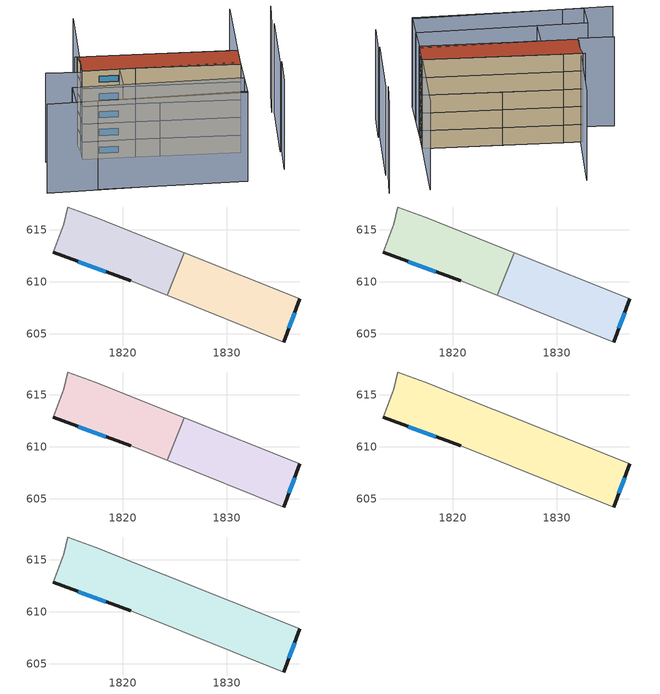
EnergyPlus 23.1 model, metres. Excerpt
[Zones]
bcc131d5f17405a1_F0_dwelling_0
 floor ground (EU_floor_Construction): 1825.93,612.78 1824.3,608.68 1820.78,610.09 1813.31,612.84 1814.3,615.54 1814.68,617.2 1817.35,616.2 z0
 wall outside (EU_wall_Construction): 1813.31,612.84 1820.78,610.09 z0:3
 wall adiabatic (EU_wall_Construction): 1825.93,612.78 1817.35,616.2 1814.68,617.2 1814.3,615.54 1813.31,612.84 / 1820.78,610.09 1824.3,608.68 z0:3
 wall to bcc131d5f17405a1_F0_dwelling_1 (EU_wall_Construction): 1824.3,608.68 1825.93,612.78 z0:3
 window (EU_Window_Construction): 1815.73,611.95 1818.36,610.98 z0.97:2.03
bcc131d5f17405a1_F0_dwelling_1
 floor ground (EU_floor_Construction): 1837.03,608.35 1835.5,604.2 1824.3,608.68 1825.93,612.78 z0
 wall outside (EU_wall_Construction): 1835.5,604.2 1837.03,608.35 z0:3
 wall adiabatic (EU_wall_Construction): 1824.3,608.68 1835.5,604.2 / 1837.03,608.35 1825.93,612.78 z0:3
 window (EU_Window_Construction): 1835.99,605.55 1836.53,607.01 z0.97:2.03
bcc131d5f17405a1_F1_dwelling_0
 floor to bcc131d5f17405a1_F0_dwelling_0 (EU_floor_Construction): 1825.93,612.78 1824.3,608.68 1820.78,610.09 1813.31,612.84 1814.3,615.54 1814.68,617.2 1817.35,616.2 z3
 wall outside (EU_wall_Construction): 1813.31,612.84 1820.78,610.09 z3:6
 wall adiabatic (EU_wall_Construction): 1825.93,612.78 1817.35,616.2 1814.68,617.2 1814.3,615.54 1813.31,612.84 / 1820.78,610.09 1824.3,608.68 z3:6
 wall to bcc131d5f17405a1_F1_dwelling_1 (EU_wall_Construction): 1824.3,608.68 1825.93,612.78 z3:6
 window (EU_Window_Construction): 1815.73,611.95 1818.36,610.98 z3.97:5.03
bcc131d5f17405a1_F1_dwelling_1
 floor to bcc131d5f17405a1_F0_dwelling_1 (EU_floor_Construction): 1837.03,608.35 1835.5,604.2 1824.3,608.68 1825.93,612.78 z3
 wall outside (EU_wall_Construction): 1835.5,604.2 1837.03,608.35 z3:6
 wall adiabatic (EU_wall_Construction): 1824.3,608.68 1835.5,604.2 / 1837.03,608.35 1825.93,612.78 z3:6
 window (EU_Window_Construction): 1835.99,605.55 1836.53,607.01 z3.97:5.03
bcc131d5f17405a1_F2_dwelling_0
 floor to bcc131d5f17405a1_F1_dwelling_0 (EU_floor_Construction): 1825.93,612.78 1824.3,608.68 1820.78,610.09 1813.31,612.84 1814.3,615.54 1814.68,617.2 1817.35,616.2 z6
 wall outside (EU_wall_Construction): 1813.31,612.84 1820.78,610.09 z6:9
 wall adiabatic (EU_wall_Construction): 1825.93,612.78 1817.35,616.2 1814.68,617.2 1814.3,615.54 1813.31,612.84 / 1820.78,610.09 1824.3,608.68 z6:9
 wall to bcc131d5f17405a1_F2_dwelling_1 (EU_wall_Construction): 1824.3,608.68 1825.93,612.78 z6:9
 window (EU_Window_Construction): 1815.73,611.95 1818.36,610.98 z6.97:8.03
bcc131d5f17405a1_F2_dwelling_1
 floor to bcc131d5f17405a1_F1_dwelling_1 (EU_floor_Construction): 1837.03,608.35 1835.5,604.2 1824.3,608.68 1825.93,612.78 z6
 wall outside (EU_wall_Construction): 1835.5,604.2 1837.03,608.35 z6:9
 wall adiabatic (EU_wall_Construction): 1824.3,608.68 1835.5,604.2 / 1837.03,608.35 1825.93,612.78 z6:9
 window (EU_Window_Construction): 1835.99,605.55 1836.53,607.01 z6.97:8.03
bcc131d5f17405a1_F3_dwelling_0
 floor to bcc131d5f17405a1_F2_dwelling_0 (EU_floor_Construction): 1825.93,612.78 1824.3,608.69 1820.78,610.09 1813.31,612.84 1814.3,615.54 1814.68,617.2 1817.35,616.2 z9
 floor to bcc131d5f17405a1_F2_dwelling_1 (EU_floor_Construction): 1837.03,608.35 1835.5,604.2 1824.3,608.69 1825.93,612.78 z9
 wall outside (EU_wall_Construction): 1835.5,604.2 1837.03,608.35 / 1813.31,612.84 1820.78,610.09 z9:12
 wall adiabatic (EU_wall_Construction): 1837.03,608.35 1817.35,616.2 1814.68,617.2 1814.3,615.54 1813.31,612.84 / 1820.78,610.09 1835.5,604.2 z9:12
 window (EU_Window_Construction): 1835.99,605.55 1836.53,607.01 / 1815.73,611.95 1818.36,610.98 z9.97:11.03
bcc131d5f17405a1_F4_dwelling_0
 floor to bcc131d5f17405a1_F3_dwelling_0 (EU_floor_Construction): 1837.03,608.35 1835.5,604.2 1820.78,610.09 1813.31,612.84 1814.3,615.54 1814.68,617.2 1817.35,616.2 z12
 wall outside (EU_wall_Construction): 1835.5,604.2 1837.03,608.35 / 1813.31,612.84 1820.78,610.09 z12:15
 wall adiabatic (EU_wall_Construction): 1837.03,608.35 1817.35,616.2 1814.68,617.2 1814.3,615.54 1813.31,612.84 / 1820.78,610.09 1835.5,604.2 z12:15
 window (EU_Window_Construction): 1835.99,605.55 1836.53,607.01 / 1815.73,611.95 1818.36,610.98 z12.97:14.03
 roof outside (EU_roof_Construction): 1835.5,604.2 1837.03,608.35 1817.35,616.2 1814.68,617.2 1814.3,615.54 1813.31,612.84 1820.78,610.09 z15
shading: 1803.87,605.78 1832.46,596.01 / 1838.98,596.64 1841.27,602.09 / 1840.96,601.91 1845.77,613.55 / 1845.47,613.69 1847.83,618.79 / 1841.91,620.6 1837.03,608.35 / 1837.03,608.35 1814.37,617.39 / 1819.61,628.37 1813.09,612.62 / 1813.09,612.62 1808.09,614.69 / 1809.66,608.86 1833.99,600.13 / 1833.99,600.13 1832.39,595.67 / 1832.39,595.67 1808.06,604.4 / 1808.06,604.4 1809.66,608.86 / 1834.04,600.11 1816.88,606.24 / 1816.88,606.24 1818.54,610.89 / 1818.54,610.89 1835.7,604.76 / 1835.7,604.76 1834.04,600.11 z0:15
[Building]
EU S2 Campaign: North Axis=0; Terrain=City; Solar Distribution=FullExterior
[Site:Location]
Bologna: Latitude=44.5; Longitude=11.25; Time Zone=1; Elevation=37
[SizingPeriod:WeatherFileDays]
AnnualSizingPeriod: Begin Month=1; Begin Day of Month=1; End Month=12; End Day of Month=31; Day of Week for Start Day=Monday; Use Weather File Daylight Saving Period=No; Use Weather File Rain and Snow Indicators=No
[MATERIAL]
EU_InternalMass_Material: Roughness=MediumRough; Thickness=0.1; Conductivity=1; Density=1800; Specific Heat=900; Thermal Absorptance=0.9; Solar Absorptance=0.7; Visible Absorptance=0.7
[MATERIAL:NOMASS] Roughness=MediumRough; Thermal Absorptance=0.9; Solar Absorptance=0.7; Visible Absorptance=0.7
Name | Thermal Resistance
EU_wall_NoMass | 0.779417
EU_roof_NoMass | 0.435466
EU_floor_NoMass | 0.588222
[WINDOWMATERIAL:SIMPLEGLAZINGSYSTEM]
EU_Window_SimpleGlazing: UFactor=5.16242; Solar Heat Gain Coefficient=0.85; Visible Transmittance=0.85
[CONSTRUCTION]
EU_wall_Construction: EU_wall_NoMass
EU_roof_Construction: EU_roof_NoMass
EU_floor_Construction: EU_floor_NoMass
EU_Window_Construction: EU_Window_SimpleGlazing
EU_InternalMass_Construction: EU_InternalMass_Material
[ZONE] Type=1; Multiplier=1; Ceiling Height=autocalculate; Floor Area=autocalculate; Part of Total Floor Area=Yes
Name | Volume
bcc131d5f17405a1_F0_dwelling_0; bcc131d5f17405a1_F0_dwelling_1 | 159.008
bcc131d5f17405a1_F1_dwelling_0; bcc131d5f17405a1_F2_dwelling_0 | 159.009
bcc131d5f17405a1_F3_dwelling_0 | 318.012
bcc131d5f17405a1_F4_dwelling_0 | 318.018
bcc131d5f17405a1_F1_dwelling_1; bcc131d5f17405a1_F2_dwelling_1 | 159.007
[INTERNALMASS] Construction=EU_InternalMass_Construction
Name | Zone or ZoneList | Surface Area
bcc131d5f17405a1_F0_dwelling_0_EU_InternalMass | bcc131d5f17405a1_F0_dwelling_0 | 53.0028
bcc131d5f17405a1_F0_dwelling_1_EU_InternalMass | bcc131d5f17405a1_F0_dwelling_1 | 53.0026
bcc131d5f17405a1_F1_dwelling_0_EU_InternalMass | bcc131d5f17405a1_F1_dwelling_0 | 53.0028
bcc131d5f17405a1_F1_dwelling_1_EU_InternalMass | bcc131d5f17405a1_F1_dwelling_1 | 53.0026
bcc131d5f17405a1_F2_dwelling_0_EU_InternalMass | bcc131d5f17405a1_F2_dwelling_0 | 53.0028
bcc131d5f17405a1_F2_dwelling_1_EU_InternalMass | bcc131d5f17405a1_F2_dwelling_1 | 53.0026
bcc131d5f17405a1_F3_dwelling_0_EU_InternalMass | bcc131d5f17405a1_F3_dwelling_0 | 106.006
bcc131d5f17405a1_F4_dwelling_0_EU_InternalMass | bcc131d5f17405a1_F4_dwelling_0 | 106.006
[OTHEREQUIPMENT] Fuel Type=Electricity; Design Level Calculation Method=Watts/Area; Power per Zone Floor Area=1; Fraction Latent=0; Fraction Radiant=0; Fraction Lost=0; Carbon Dioxide Generation Rate=0; EndUse Subcategory=EU_Step8_InternalGains
Name | Zone or ZoneList or Space or SpaceList | Schedule
EU_Step8_InternalGain_bcc131d5f17405a1_F0_dwelling_0_f000 | bcc131d5f17405a1_F0_dwelling_0 | EU_Step8_GainSchedule_bcc131d5f17405a1_F0_dwelling_0_f000
EU_Step8_InternalGain_bcc131d5f17405a1_F0_dwelling_1_f000 | bcc131d5f17405a1_F0_dwelling_1 | EU_Step8_GainSchedule_bcc131d5f17405a1_F0_dwelling_1_f000
EU_Step8_InternalGain_bcc131d5f17405a1_F1_dwelling_0_f000 | bcc131d5f17405a1_F1_dwelling_0 | EU_Step8_GainSchedule_bcc131d5f17405a1_F1_dwelling_0_f000
EU_Step8_InternalGain_bcc131d5f17405a1_F1_dwelling_1_f000 | bcc131d5f17405a1_F1_dwelling_1 | EU_Step8_GainSchedule_bcc131d5f17405a1_F1_dwelling_1_f000
EU_Step8_InternalGain_bcc131d5f17405a1_F2_dwelling_0_f000 | bcc131d5f17405a1_F2_dwelling_0 | EU_Step8_GainSchedule_bcc131d5f17405a1_F2_dwelling_0_f000
EU_Step8_InternalGain_bcc131d5f17405a1_F2_dwelling_1_f000 | bcc131d5f17405a1_F2_dwelling_1 | EU_Step8_GainSchedule_bcc131d5f17405a1_F2_dwelling_1_f000
EU_Step8_InternalGain_bcc131d5f17405a1_F3_dwelling_0_f000 | bcc131d5f17405a1_F3_dwelling_0 | EU_Step8_GainSchedule_bcc131d5f17405a1_F3_dwelling_0_f000
EU_Step8_InternalGain_bcc131d5f17405a1_F4_dwelling_0_f000 | bcc131d5f17405a1_F4_dwelling_0 | EU_Step8_GainSchedule_bcc131d5f17405a1_F4_dwelling_0_f000
[ZONEVENTILATION:DESIGNFLOWRATE] Schedule=EU_AlwaysOn; Design Flow Rate Calculation Method=AirChanges/Hour; Air Changes per Hour=0.712058; Ventilation Type=Natural; Fan Pressure Rise=0; Fan Total Efficiency=1; Constant Term Coefficient=1; Temperature Term Coefficient=0; Velocity Term Coefficient=0; Velocity Squared Term Coefficient=0; Minimum Indoor Temperature=-100; Maximum Indoor Temperature=100; Delta Temperature=-100; Minimum Outdoor Temperature=-100; Maximum Outdoor Temperature=100; Maximum Wind Speed=40
Name | Zone or ZoneList or Space or SpaceList
EU_ConstantAir_bcc131d5f17405a1_F0_dwelling_0 | bcc131d5f17405a1_F0_dwelling_0
EU_ConstantAir_bcc131d5f17405a1_F0_dwelling_1 | bcc131d5f17405a1_F0_dwelling_1
EU_ConstantAir_bcc131d5f17405a1_F1_dwelling_0 | bcc131d5f17405a1_F1_dwelling_0
EU_ConstantAir_bcc131d5f17405a1_F1_dwelling_1 | bcc131d5f17405a1_F1_dwelling_1
EU_ConstantAir_bcc131d5f17405a1_F2_dwelling_0 | bcc131d5f17405a1_F2_dwelling_0
EU_ConstantAir_bcc131d5f17405a1_F2_dwelling_1 | bcc131d5f17405a1_F2_dwelling_1
EU_ConstantAir_bcc131d5f17405a1_F3_dwelling_0 | bcc131d5f17405a1_F3_dwelling_0
EU_ConstantAir_bcc131d5f17405a1_F4_dwelling_0 | bcc131d5f17405a1_F4_dwelling_0
[HVACTEMPLATE:THERMOSTAT] Constant Heating Setpoint=20; Constant Cooling Setpoint=50
EU_HeatOnly_bcc131d5f17405a1_F0_dwelling_0; EU_HeatOnly_bcc131d5f17405a1_F0_dwelling_1; EU_HeatOnly_bcc131d5f17405a1_F1_dwelling_0; EU_HeatOnly_bcc131d5f17405a1_F1_dwelling_1; EU_HeatOnly_bcc131d5f17405a1_F2_dwelling_0; EU_HeatOnly_bcc131d5f17405a1_F2_dwelling_1; EU_HeatOnly_bcc131d5f17405a1_F3_dwelling_0; EU_HeatOnly_bcc131d5f17405a1_F4_dwelling_0
[HVACTEMPLATE:ZONE:IDEALLOADSAIRSYSTEM] System Availability Schedule=EU_AlwaysOn; Maximum Heating Supply Air Temperature=50; Minimum Cooling Supply Air Temperature=13; Maximum Heating Supply Air Humidity Ratio=0.0156; Minimum Cooling Supply Air Humidity Ratio=0.0077; Heating Limit=NoLimit; Cooling Limit=NoLimit; Heating Availability Schedule=EU_AlwaysOn; Cooling Availability Schedule=EU_CoolingOff; Dehumidification Control Type=ConstantSensibleHeatRatio; Cooling Sensible Heat Ratio=0.7; Dehumidification Setpoint=60; Humidification Control Type=None; Humidification Setpoint=30; Outdoor Air Method=None; Outdoor Air Flow Rate per Person=0.00944; Outdoor Air Flow Rate per Zone Floor Area=0; Outdoor Air Flow Rate per Zone=0; Demand Controlled Ventilation Type=None; Outdoor Air Economizer Type=NoEconomizer; Heat Recovery Type=None; Sensible Heat Recovery Effectiveness=0.7; Latent Heat Recovery Effectiveness=0.65
Name | Template Thermostat
bcc131d5f17405a1_F0_dwelling_0 | EU_HeatOnly_bcc131d5f17405a1_F0_dwelling_0
bcc131d5f17405a1_F0_dwelling_1 | EU_HeatOnly_bcc131d5f17405a1_F0_dwelling_1
bcc131d5f17405a1_F1_dwelling_0 | EU_HeatOnly_bcc131d5f17405a1_F1_dwelling_0
bcc131d5f17405a1_F1_dwelling_1 | EU_HeatOnly_bcc131d5f17405a1_F1_dwelling_1
bcc131d5f17405a1_F2_dwelling_0 | EU_HeatOnly_bcc131d5f17405a1_F2_dwelling_0
bcc131d5f17405a1_F2_dwelling_1 | EU_HeatOnly_bcc131d5f17405a1_F2_dwelling_1
bcc131d5f17405a1_F3_dwelling_0 | EU_HeatOnly_bcc131d5f17405a1_F3_dwelling_0
bcc131d5f17405a1_F4_dwelling_0 | EU_HeatOnly_bcc131d5f17405a1_F4_dwelling_0
[SIZING:ZONE] Zone Cooling Design Supply Air Temperature Input Method=SupplyAirTemperature; Zone Cooling Design Supply Air Temperature=13; Zone Heating Design Supply Air Temperature Input Method=SupplyAirTemperature; Zone Heating Design Supply Air Temperature=50; Zone Cooling Design Supply Air Humidity Ratio=0.008; Zone Heating Design Supply Air Humidity Ratio=0.008; Cooling Design Air Flow Method=DesignDay; Cooling Design Air Flow Rate=0; Cooling Minimum Air Flow per Zone Floor Area=0.000762; Cooling Minimum Air Flow=0; Cooling Minimum Air Flow Fraction=0.2; Heating Design Air Flow Method=DesignDay; Heating Design Air Flow Rate=0; Heating Maximum Air Flow per Zone Floor Area=0.002032; Heating Maximum Air Flow=0.141576; Heating Maximum Air Flow Fraction=0.3; Account for Dedicated Outdoor Air System=No; Dedicated Outdoor Air System Control Strategy=NeutralSupplyAir; Dedicated Outdoor Air Low Setpoint Temperature for Design=autosize; Dedicated Outdoor Air High Setpoint Temperature for Design=autosize; Zone Load Sizing Method=Sensible Load Only No Latent Load; Zone Latent Cooling Design Supply Air Humidity Ratio Input Method=HumidityRatioDifference; Zone Cooling Design Supply Air Humidity Ratio Difference=0.005; Zone Latent Heating Design Supply Air Humidity Ratio Input Method=HumidityRatioDifference; Zone Humidification Design Supply Air Humidity Ratio Difference=0.005
bcc131d5f17405a1_F0_dwelling_0; bcc131d5f17405a1_F0_dwelling_1; bcc131d5f17405a1_F1_dwelling_0; bcc131d5f17405a1_F1_dwelling_1; bcc131d5f17405a1_F2_dwelling_0; bcc131d5f17405a1_F2_dwelling_1; bcc131d5f17405a1_F3_dwelling_0; bcc131d5f17405a1_F4_dwelling_0
[SCHEDULE:CONSTANT]
Name | Hourly Value
EU_AlwaysOn | 1
EU_CoolingOff | 0
[SCHEDULE:FILE] Column Number=1; Rows to Skip at Top=0; Number of Hours of Data=8760; Column Separator=Comma; Interpolate to Timestep=No; Minutes per Item=60; Adjust Schedule for Daylight Savings=Yes
Name | File
EU_Step8_GainSchedule_bcc131d5f17405a1_F0_dwelling_0_f000 | ../../schedules/bcc131d5f17405a1/bcc131d5f17405a1_F0_dwelling_0_f000_gain.csv
EU_Step8_GainSchedule_bcc131d5f17405a1_F0_dwelling_1_f000 | ../../schedules/bcc131d5f17405a1/bcc131d5f17405a1_F0_dwelling_1_f000_gain.csv
EU_Step8_GainSchedule_bcc131d5f17405a1_F1_dwelling_0_f000 | ../../schedules/bcc131d5f17405a1/bcc131d5f17405a1_F1_dwelling_0_f000_gain.csv
EU_Step8_GainSchedule_bcc131d5f17405a1_F1_dwelling_1_f000 | ../../schedules/bcc131d5f17405a1/bcc131d5f17405a1_F1_dwelling_1_f000_gain.csv
EU_Step8_GainSchedule_bcc131d5f17405a1_F2_dwelling_0_f000 | ../../schedules/bcc131d5f17405a1/bcc131d5f17405a1_F2_dwelling_0_f000_gain.csv
EU_Step8_GainSchedule_bcc131d5f17405a1_F2_dwelling_1_f000 | ../../schedules/bcc131d5f17405a1/bcc131d5f17405a1_F2_dwelling_1_f000_gain.csv
EU_Step8_GainSchedule_bcc131d5f17405a1_F3_dwelling_0_f000 | ../../schedules/bcc131d5f17405a1/bcc131d5f17405a1_F3_dwelling_0_f000_gain.csv
EU_Step8_GainSchedule_bcc131d5f17405a1_F4_dwelling_0_f000 | ../../schedules/bcc131d5f17405a1/bcc131d5f17405a1_F4_dwelling_0_f000_gain.csv
